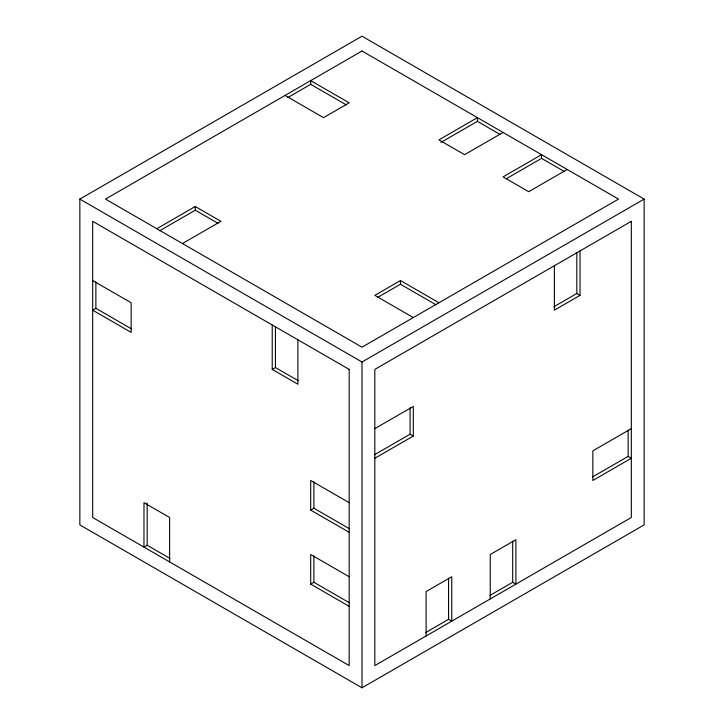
<?xml version="1.0" encoding="UTF-8"?>
<svg xmlns="http://www.w3.org/2000/svg" width="724" height="724" viewBox="0 0 724 724"><rect width="100%" height="100%" fill="white"/><g stroke="black" fill="none" stroke-linecap="round" stroke-linejoin="round"><path stroke-width="1.09" d="M79.848 199.1L362 36.2L644.152 199.1L644.152 524.9L362 687.8L79.848 524.9L79.848 199.1L362 362L644.152 199.1M287.899 97.496L310.696 84.328L346.289 104.88M156.8 228.721L195.272 206.503L220.929 221.309L182.448 243.526M159.687 230.757L195.272 210.204L218.078 223.372M131.469 328.868L95.876 308.315L92.672 310.171L131.153 332.379L131.153 302.759L92.672 280.55M440.871 142.456L477.424 121.351L500.23 134.519M503.071 132.456L464.6 154.674L438.952 139.859L477.424 117.65L477.424 121.351M505.958 178.918L541.552 158.375L564.349 171.534M567.2 169.479L528.728 191.697L503.071 176.882L541.552 154.674L541.552 158.375M438.952 302.759L400.472 280.55L374.824 295.356L413.304 317.574M377.675 297.41L400.472 284.251L436.065 304.795M272.224 324.976L272.224 369.403L275.428 367.548L298.234 380.715M554.023 306.668L576.82 293.51L580.024 295.356L580.024 250.929M169.977 558.43L147.18 545.263L143.976 547.118L143.976 502.691L169.624 517.497L169.624 561.924M580.024 295.356L554.376 310.171L554.376 265.735M374.824 428.635L413.304 406.426L413.304 436.047L374.824 458.256M374.507 454.744L410.092 434.192L413.304 436.047M349.176 502.682L310.696 480.474L310.696 510.094L313.908 508.239L349.493 528.782M349.176 576.729L310.696 554.521L310.696 584.132L313.908 582.286L349.493 602.83M631.328 428.644L592.847 450.853L592.847 480.474L631.328 458.256L628.124 456.41L592.531 476.953M425.757 632.477L448.563 619.31L451.767 621.165L451.767 576.738L426.119 591.544L426.119 635.971M489.895 595.454L512.692 582.286L515.904 584.141L515.904 539.706L490.248 554.521L490.248 598.947M285.048 95.432L323.528 117.65L349.176 102.844L310.696 80.626L310.696 84.328M272.224 369.403L297.872 384.209L297.872 339.782M310.696 510.094L349.176 532.303M310.696 584.132L349.176 606.35M628.124 430.083L628.124 456.41M576.82 252.414L576.82 293.51M512.692 541.19L512.692 582.286M448.563 578.223L448.563 619.31M410.092 407.865L410.092 434.192M400.472 280.55L400.472 284.251M362 362L362 687.8M313.908 481.913L313.908 508.239M313.908 555.96L313.908 582.286M275.428 326.461L275.428 367.548M195.272 206.503L195.272 210.204M147.18 503.053L147.18 545.263M95.876 281.989L95.876 308.315M362 51.006L105.496 199.1L362 347.185L618.504 199.1L362 51.006M631.328 221.309L374.824 369.403L374.824 665.582L631.328 517.497L631.328 221.309M349.176 369.403L92.672 221.309L92.672 517.497L349.176 665.582L349.176 369.403"/></g></svg>
